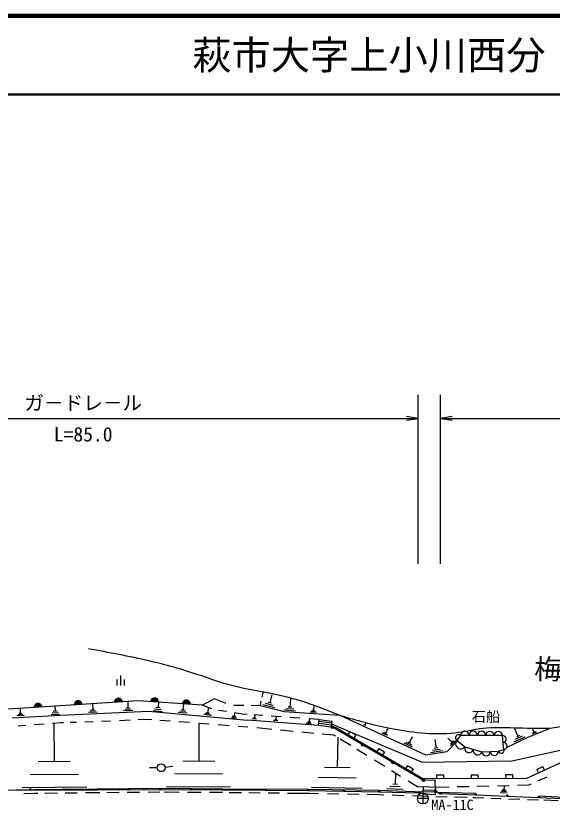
# Model space of a CAD drawing. Units: millimetres, scale not verified. Extents: x 40000 to 680000, y 20000 to 380000.
# Drawn here: x 382552 to 450872, y 278790 to 380000 of the extents above; entities that cross this region are included whole.
import ezdxf
from ezdxf.enums import TextEntityAlignment as Align

# ---------------------------------------------------------------- set-up
doc = ezdxf.new("R2010")
doc.units = ezdxf.units.MM
doc.header["$LTSCALE"] = 1000
for name, color, linetype, lineweight in [('M-BGD', 7, 'Continuous', 25), ('M-BMK-SRVR', 3, 'Continuous', 25), ('M-STR-HTXT', 7, 'Continuous', 13), ('M-STR-STR3', 7, 'Continuous', 25), ('M-TTL', 2, 'Continuous', 140), ('M-TTL-FRAM', 2, 'Continuous', 50), ('M-TTL-LINE', 7, 'Continuous', 50)]:
    doc.layers.add(name, color=color, linetype=linetype, lineweight=lineweight)
doc.layers.add('M-TTL-TXT', color=7, linetype='Continuous')
doc.styles.add('ＭＳ ゴシック', font='')
doc.styles.get('ＭＳ ゴシック').set_extended_font_data('MS Gothic')

# ---------------------------------------------------------------- blocks, each defined once
blk = doc.blocks.new('open_arrow')
at = {"color": 0, "linetype": 'Continuous', "lineweight": -2}
blk.add_lwpolyline([(7.5, 1.25), (0, 0), (7.5, -1.25)], dxfattribs=at)

msp = doc.modelspace()

# ---------------------------------------------------------------- linework, layer by layer
at = {"layer": 'M-BGD'}
for p, q in [((395894, 295930), (395894, 294680)), ((395394, 295430), (395394, 294680)), ((396394, 294680), (396394, 295430)), ((413917, 293175), (414053, 293781)), ((398169, 292723), (372588, 291070)), ((396794, 292638), (396834, 291818)), ((406298, 292174), (398169, 292723)), ((400722, 292553), (400662, 291853)), ((407861, 292992), (406298, 292174)), ((409347, 292390), (407861, 292992)), ((413675, 292099), (413809, 292693)), ((415114, 292408), (414674, 292518)), ((415164, 293498), (414894, 292468)), ((417534, 292968), (417474, 291918)), ((383084, 291748), (383114, 291098)), ((387522, 292033), (387562, 291383)), ((392514, 291598), (392184, 291578)), ((392314, 292348), (392354, 291588)), ((397434, 291498), (396264, 291448)), ((397224, 291668), (396464, 291628)), ((397004, 291828), (396654, 291808)), ((401082, 291573), (400202, 291653)), ((400952, 291823), (400362, 291873)), ((404004, 291528), (403664, 291558)), ((403904, 292338), (403834, 291548)), ((407515, 291711), (406298, 292174)), ((407064, 291888), (407004, 291208)), ((409383, 291342), (408354, 291498)), ((411591, 292106), (410285, 292111)), ((413675, 292099), (412513, 292103)), ((416717, 291313), (413675, 292099)), ((415524, 291828), (414034, 292208)), ((415324, 292118), (414354, 292368)), ((418194, 291408), (416684, 291508)), ((417944, 291658), (416964, 291718)), ((417694, 291898), (417244, 291928)), ((420574, 291498), (420334, 291518)), ((420494, 292078), (420454, 291508)), ((382071, 290554), (388254, 290876)), ((383604, 290838), (382664, 290788)), ((383434, 290968), (382824, 290938)), ((383254, 291098), (382974, 291088)), ((388122, 290963), (387032, 290913)), ((387982, 291183), (387162, 291143)), ((387832, 291393), (387282, 291363)), ((388254, 290876), (399433, 291383)), ((392904, 291288), (391824, 291238)), ((392714, 291448), (392004, 291408)), ((399433, 291383), (412076, 290259)), ((401202, 291323), (400032, 291433)), ((404374, 291148), (403234, 291248)), ((404194, 291338), (403454, 291408)), ((407464, 290868), (406494, 290958)), ((407314, 291038), (406674, 291088)), ((407154, 291198), (406854, 291218)), ((410672, 290483), (410012, 290543)), ((410602, 290633), (410112, 290673)), ((410532, 290773), (410202, 290793)), ((410402, 291183), (410372, 290783)), ((411390, 291036), (410438, 291181)), ((412007, 290993), (411390, 291036)), ((413124, 290458), (412774, 290488)), ((414032, 290851), (412858, 290933)), ((413034, 290548), (412874, 290558)), ((412984, 290928), (412954, 290558)), ((416336, 290689), (415089, 290776)), ((415704, 290738), (415674, 290358)), ((421173, 291020), (416717, 291313)), ((418747, 290519), (417441, 290611)), ((420844, 291238), (420034, 291288)), ((420714, 291368), (420184, 291408)), ((423850, 290857), (421173, 291020)), ((434802, 285813), (423850, 290857)), ((382860, 289535), (383816, 289606)), ((384888, 289686), (386164, 289780)), ((387201, 289857), (388266, 289936)), ((387372, 289873), (387432, 284953)), ((388266, 289936), (388622, 289950)), ((389471, 289984), (390254, 290014)), ((391324, 290056), (392412, 290099)), ((393460, 290140), (394590, 290185)), ((395760, 290231), (397114, 290284)), ((398128, 290324), (399464, 290376)), ((399464, 290376), (399890, 290343)), ((400901, 290266), (402225, 290165)), ((403323, 290081), (404674, 289978)), ((405882, 289883), (405852, 285003)), ((405884, 289885), (407157, 289788)), ((408308, 289700), (409724, 289591)), ((410856, 289505), (412115, 289408)), ((421107, 289572), (412076, 290259)), ((413214, 290368), (412674, 290408)), ((415934, 290168), (415384, 290208)), ((415844, 290258), (415494, 290288)), ((415754, 290348), (415594, 290358)), ((420212, 289743), (419552, 289793)), ((420142, 289883), (419642, 289923)), ((420072, 290023), (419732, 290043)), ((419932, 290433), (419902, 290033)), ((421202, 290346), (419922, 290436)), ((421107, 289572), (421202, 290346)), ((422726, 289372), (421107, 289572)), ((422726, 289372), (421107, 289572)), ((422757, 289620), (421137, 289820)), ((422757, 289620), (421137, 289820)), ((422788, 289868), (421168, 290068)), ((421202, 290346), (422822, 290146)), ((422822, 290146), (422726, 289372)), ((423490, 289433), (422775, 289766)), ((423396, 289233), (422905, 289473)), ((427154, 289558), (426884, 289678)), ((427124, 289618), (426954, 289698)), ((427094, 289678), (427014, 289718)), ((427144, 289888), (427054, 289698)), ((450619, 289218), (456041, 290091)), ((413248, 289301), (415173, 289119)), ((416217, 289020), (417866, 288864)), ((418965, 288759), (420518, 288612)), ((421566, 288513), (423081, 288370)), ((434487, 282575), (422886, 289342)), ((434383, 282757), (423396, 289233)), ((434361, 284863), (423490, 289433)), ((425091, 288760), (424861, 288370)), ((425416, 288623), (425847, 288369)), ((429934, 288278), (429234, 288598)), ((429864, 288438), (429404, 288648)), ((429784, 288598), (429574, 288698)), ((429904, 289138), (429684, 288648)), ((446064, 289178), (446524, 288198)), ((447823, 288069), (450619, 289218)), ((448874, 288718), (448314, 288488)), ((448364, 289158), (448524, 288768)), ((448744, 288758), (448384, 288618)), ((448604, 288798), (448444, 288738)), ((423081, 288370), (423260, 288259)), ((423562, 288073), (423502, 284203)), ((423855, 287891), (425220, 287047)), ((425847, 288369), (425593, 287938)), ((432874, 287308), (432554, 287458)), ((433054, 288128), (432714, 287388)), ((435924, 287768), (436084, 286688)), ((438810, 287618), (437476, 286215)), ((437594, 287938), (438054, 287508)), ((438554, 287638), (437934, 286988)), ((438354, 287618), (437944, 287198)), ((438144, 287598), (437954, 287408)), ((439218, 288314), (438723, 287690)), ((438723, 287690), (439748, 286838)), ((441099, 288303), (439218, 288314)), ((443335, 288290), (441099, 288303)), ((444548, 288282), (443335, 288290)), ((444655, 287307), (444548, 288282)), ((445133, 286816), (447823, 288069)), ((445578, 285015), (459000, 288029)), ((447414, 288098), (446014, 287448)), ((447074, 288198), (446164, 287778)), ((446734, 288288), (446314, 288098)), ((459000, 288029), (447599, 282836)), ((426006, 286561), (427256, 285788)), ((428777, 286642), (428523, 286211)), ((428777, 286642), (429510, 286210)), ((433094, 286828), (432034, 287308)), ((432984, 287068), (432294, 287388)), ((436624, 286528), (435624, 286378)), ((436314, 286718), (435854, 286648)), ((439748, 286838), (441926, 286236)), ((444035, 286284), (444741, 286521)), ((444741, 286521), (444655, 287307)), ((429510, 286210), (429256, 285779)), ((437476, 286215), (434802, 285813)), ((436924, 286338), (435384, 286108)), ((441926, 286236), (443033, 286261)), ((443033, 286261), (444035, 286284)), ((389482, 284973), (385372, 284923)), ((407882, 284983), (403812, 285013)), ((428231, 285185), (429545, 284372)), ((432440, 284483), (432186, 284052)), ((432440, 284483), (433172, 284051)), ((445578, 285015), (434361, 284863)), ((400565, 284190), (399565, 284184)), ((401561, 284255), (402554, 284377)), ((408892, 283353), (402782, 283393)), ((425122, 284173), (421882, 284223)), ((430399, 283844), (431556, 283128)), ((430922, 283523), (430872, 282073)), ((433172, 284051), (432918, 283620)), ((448912, 283984), (449672, 284330)), ((448912, 283984), (449119, 283529)), ((449672, 284330), (449879, 283875)), ((390532, 283343), (384372, 283273)), ((425912, 282863), (421062, 282943)), ((432525, 282529), (433714, 281794)), ((447599, 282836), (434383, 282757)), ((435978, 282609), (434487, 282575)), ((436023, 281132), (435978, 282609)), ((436142, 283267), (437023, 283273)), ((436142, 283267), (436145, 282767)), ((437023, 283273), (437026, 282773)), ((440548, 283294), (441429, 283299)), ((440548, 283294), (440551, 282794)), ((441429, 283299), (441432, 282799)), ((444953, 283320), (445834, 283326)), ((444953, 283320), (444956, 282820)), ((445834, 283326), (445837, 282826)), ((450196, 283002), (449003, 282462)), ((372958, 281231), (384911, 281431)), ((391572, 281713), (383362, 281613)), ((384911, 281431), (392896, 281519)), ((392896, 281519), (400913, 281584)), ((400913, 281584), (408911, 281519)), ((409892, 281713), (401752, 281773)), ((408911, 281519), (419847, 281466)), ((419847, 281466), (428855, 281322)), ((426692, 281553), (420232, 281653)), ((431882, 281413), (429812, 281493)), ((431532, 281743), (430192, 281793)), ((431182, 282063), (430562, 282083)), ((433714, 281794), (434441, 281738)), ((434441, 281738), (434408, 280858)), ((434424, 281119), (434429, 281368)), ((434429, 281368), (436006, 281336)), ((436040, 281678), (434441, 281738)), ((436007, 280798), (436040, 281678)), ((437777, 281718), (436040, 281678)), ((440307, 281776), (438766, 281741)), ((442834, 281834), (441270, 281798)), ((445417, 281893), (443897, 281858)), ((444752, 281873), (444732, 281343)), ((447872, 281949), (446479, 281917)), ((448209, 282102), (447872, 281949)), ((384400, 281346), (372395, 281154)), ((383548, 280922), (384869, 280942)), ((392961, 281343), (384400, 281346)), ((384869, 280942), (385335, 280948)), ((386230, 280959), (387833, 280978)), ((388822, 280991), (390345, 281009)), ((391423, 281023), (392943, 281041)), ((392943, 281041), (393247, 281044)), ((400928, 281361), (392961, 281343)), ((394142, 281051), (395704, 281063)), ((396739, 281071), (398299, 281083)), ((399396, 281091), (400899, 281103)), ((408885, 281314), (400928, 281361)), ((401430, 281100), (403344, 281089)), ((404411, 281083), (406171, 281074)), ((407207, 281068), (408895, 281059)), ((419841, 281257), (408885, 281314)), ((409744, 281049), (411314, 281032)), ((412211, 281022), (413657, 281006)), ((414678, 280995), (416128, 280979)), ((417148, 280968), (419870, 280938)), ((428818, 281095), (419841, 281257)), ((419870, 280938), (421095, 280916)), ((422240, 280895), (423685, 280869)), ((424814, 280849), (426293, 280822)), ((427300, 280804), (428786, 280777)), ((428786, 280777), (429426, 280756)), ((433837, 280942), (428818, 281095)), ((428855, 281322), (434424, 281119)), ((430492, 280721), (431979, 280672)), ((433098, 280635), (434394, 280593)), ((434394, 280593), (435055, 280573)), ((434408, 280858), (436007, 280798)), ((436001, 281086), (434424, 281119)), ((436006, 281336), (436001, 281086)), ((436001, 281086), (441129, 280930)), ((436074, 280542), (437518, 280499)), ((441148, 280689), (436671, 280864)), ((438434, 280472), (440040, 280424)), ((440782, 280401), (441098, 280392)), ((441098, 280392), (442159, 280351)), ((449158, 280368), (441148, 280689)), ((445162, 280963), (444272, 281003)), ((445062, 281153), (444392, 281173)), ((444952, 281333), (444502, 281343)), ((449154, 280595), (459481, 280079)), ((459469, 279901), (449158, 280368)), ((443058, 280317), (444350, 280267)), ((445327, 280230), (446761, 280175)), ((447750, 280137), (449123, 280085)), ((451665, 279963), (449806, 280052))]:
    msp.add_line(p, q, dxfattribs=at)
for centre, radius in [((422886, 289342), 150), ((422886, 289342), 100), ((422886, 289342), 50), ((426753, 287086), 150), ((426753, 287086), 100), ((426753, 287086), 50), ((401065, 284193), 500), ((430620, 284831), 150), ((430620, 284831), 100), ((430620, 284831), 50), ((434487, 282575), 150), ((434487, 282575), 100), ((434487, 282575), 50), ((436023, 281132), 150), ((436023, 281132), 100), ((436023, 281132), 50)]:
    msp.add_circle(centre, radius, dxfattribs=at)
for centre, radius, start, end in [((390494, 292227), 500, 3.69779, 183.69779), ((390494, 292227), 500, 3.69779, 183.69779), ((390494, 292227), 450, 3.69779, 183.69779), ((390494, 292227), 400, 3.69779, 183.69779), ((390494, 292227), 350, 3.69779, 183.69779), ((390494, 292227), 300, 3.69779, 183.69779), ((395610, 292558), 500, 3.69779, 183.69779), ((395610, 292558), 500, 3.69779, 183.69779), ((395610, 292558), 450, 3.69779, 183.69779), ((395610, 292558), 400, 3.69779, 183.69779), ((395610, 292558), 350, 3.69779, 183.69779), ((395610, 292558), 300, 3.69779, 183.69779), ((395610, 292558), 250, 3.69779, 183.69779), ((395610, 292558), 200, 3.69779, 183.69779), ((395610, 292558), 150, 3.69779, 183.69779), ((395610, 292558), 100, 3.69779, 183.69779), ((395610, 292558), 50, 3.69779, 183.69779), ((400201, 292586), 500, 356.14025, 176.14025), ((400201, 292586), 500, 356.14025, 176.14025), ((400201, 292586), 450, 356.14025, 176.14025), ((400201, 292586), 400, 356.14025, 176.14025), ((400201, 292586), 350, 356.14025, 176.14025), ((400201, 292586), 300, 356.14025, 176.14025), ((400201, 292586), 250, 356.14025, 176.14025), ((400201, 292586), 200, 356.14025, 176.14025), ((400201, 292586), 150, 356.14025, 176.14025), ((400201, 292586), 100, 356.14025, 176.14025), ((400201, 292586), 50, 356.14025, 176.14025), ((404266, 292312), 500, 356.14025, 176.14025), ((404266, 292312), 500, 356.14025, 176.14025), ((404266, 292312), 450, 356.14025, 176.14025), ((404266, 292312), 400, 356.14025, 176.14025), ((404266, 292312), 350, 356.14025, 176.14025), ((404266, 292312), 300, 356.14025, 176.14025), ((404266, 292312), 250, 356.14025, 176.14025), ((404266, 292312), 200, 356.14025, 176.14025), ((385378, 291896), 500, 3.69779, 183.69779), ((385378, 291896), 500, 3.69779, 183.69779), ((385378, 291896), 450, 3.69779, 183.69779), ((385378, 291896), 400, 3.69779, 183.69779), ((385378, 291896), 350, 3.69779, 183.69779), ((385378, 291896), 300, 3.69779, 183.69779), ((385378, 291896), 250, 3.69779, 183.69779), ((385378, 291896), 200, 3.69779, 183.69779), ((385378, 291896), 150, 3.69779, 183.69779), ((385378, 291896), 100, 3.69779, 183.69779), ((385378, 291896), 50, 3.69779, 183.69779), ((390494, 292227), 250, 3.69779, 183.69779), ((390494, 292227), 200, 3.69779, 183.69779), ((390494, 292227), 150, 3.69779, 183.69779), ((390494, 292227), 100, 3.69779, 183.69779), ((390494, 292227), 50, 3.69779, 183.69779), ((404266, 292312), 150, 356.14025, 176.14025), ((404266, 292312), 100, 356.14025, 176.14025), ((404266, 292312), 50, 356.14025, 176.14025), ((439751, 288311), 533, 359.65597, 179.65597), ((440817, 288305), 533, 359.65597, 179.65597), ((441883, 288298), 533, 359.65597, 179.65597), ((442949, 288292), 533, 359.65597, 179.65597), ((444015, 288286), 533, 359.65597, 179.65597), ((439236, 287264), 666, 140.24373, 320.24373), ((438971, 288002), 398, 51.5945, 231.5945), ((444596, 287842), 443, 276.26258, 96.26258), ((440292, 286687), 565, 164.53648, 344.53648), ((441381, 286386), 565, 164.53648, 344.53648), ((444388, 286402), 372, 198.59478, 18.59478), ((444693, 286961), 443, 276.26258, 96.26258), ((442453, 286248), 528, 181.30797, 1.30797), ((443508, 286272), 528, 181.30797, 1.30797), ((384400, 281346), 150, 359.97682, 180.91562), ((384400, 281346), 100, 359.97682, 180.91562), ((384400, 281346), 50, 359.97682, 180.91562), ((388680, 281344), 150, 359.97682, 179.97682), ((388680, 281344), 100, 359.97682, 179.97682), ((388680, 281344), 50, 359.97682, 179.97682), ((392961, 281343), 150, 0.13171, 179.97682), ((392961, 281343), 100, 0.13171, 179.97682), ((392961, 281343), 50, 0.13171, 179.97682), ((396944, 281352), 150, 0.13171, 180.13171), ((396944, 281352), 100, 0.13171, 180.13171), ((396944, 281352), 50, 0.13171, 180.13171), ((400928, 281361), 150, 359.66053, 180.13171), ((400928, 281361), 100, 359.66053, 180.13171), ((400928, 281361), 50, 359.66053, 180.13171), ((404907, 281337), 150, 359.66053, 179.66053), ((404907, 281337), 100, 359.66053, 179.66053), ((404907, 281337), 50, 359.66053, 179.66053), ((408885, 281314), 150, 359.70497, 179.66053), ((408885, 281314), 100, 359.70497, 179.66053), ((408885, 281314), 50, 359.70497, 179.66053), ((414363, 281286), 150, 359.70497, 179.70497), ((414363, 281286), 100, 359.70497, 179.70497), ((419841, 281257), 150, 358.96304, 179.70497), ((414363, 281286), 50, 359.70497, 179.70497), ((419841, 281257), 100, 358.96304, 179.70497), ((419841, 281257), 50, 358.96304, 179.70497), ((424329, 281176), 150, 358.96304, 178.96304), ((424329, 281176), 100, 358.96304, 178.96304), ((424329, 281176), 50, 358.96304, 178.96304), ((428818, 281095), 150, 358.25394, 178.96304), ((428818, 281095), 100, 358.25394, 178.96304), ((428818, 281095), 50, 358.25394, 178.96304), ((433837, 280942), 150, 358.25394, 178.25394), ((433837, 280942), 100, 358.25394, 178.25394), ((433837, 280942), 50, 358.25394, 178.25394), ((433853, 281442), 500, 268.25394, 313.25394), ((436691, 281364), 500, 222.76226, 267.76226), ((436671, 280864), 150, 357.76226, 177.76226), ((436671, 280864), 100, 357.76226, 177.76226), ((436671, 280864), 50, 357.76226, 177.76226), ((441148, 280689), 150, 357.70528, 177.76226), ((441148, 280689), 100, 357.70528, 177.76226), ((441148, 280689), 50, 357.70528, 177.76226), ((445153, 280528), 150, 357.70528, 177.70528), ((445153, 280528), 100, 357.70528, 177.70528), ((445153, 280528), 50, 357.70528, 177.70528), ((449158, 280368), 150, 357.40609, 177.70528), ((449158, 280368), 100, 357.40609, 177.70528), ((449158, 280368), 50, 357.40609, 177.70528)]:
    msp.add_arc(centre, radius, start, end, dxfattribs=at)
for points in [[(423850, 290857), (422416, 291438), (420981, 292019), (419512, 292495), (418049, 292968), (416552, 293338), (415041, 293641), (413200, 294011), (411338, 294283), (409537, 294788), (408260, 295146), (407014, 295621), (405754, 296049), (403712, 296742), (401632, 297310), (399534, 297797), (396972, 298393), (394384, 298869), (391796, 299345)], [(423850, 290857), (425950, 290256), (428049, 289655), (430186, 289229), (431508, 288966), (432844, 288769), (434192, 288648), (435623, 288520), (437068, 288476), (438489, 288648), (439695, 288795), (440884, 289096), (442089, 289229), (443375, 289371), (444679, 289320), (445979, 289287), (447530, 289248), (449074, 289233), (450619, 289218)]]:
    msp.add_open_spline(points, degree=3, knots=[0, 0, 0, 0, 1, 1, 1, 2, 2, 2, 3, 3, 3, 4, 4, 4, 5, 5, 5, 6, 6, 6, 6], dxfattribs=at)
at = {"layer": 'M-BMK-SRVR'}
for p, q in [((434407, 280971), (434407, 279571)), ((435107, 280271), (433707, 280271))]:
    msp.add_line(p, q, dxfattribs=at)
msp.add_circle((434407, 280271), 700, dxfattribs=at)
at = {"layer": 'M-STR-STR3'}
for p, q in [((433787, 310188), (433787, 331711)), ((436671, 310188), (436671, 331711)), ((348483, 328713), (433787, 328713)), ((436671, 328713), (480474, 328713))]:
    msp.add_line(p, q, dxfattribs=at)
at = {"layer": 'M-TTL'}
msp.add_line((680000, 380000), (40000, 380000), dxfattribs=at)
at = {"layer": 'M-TTL-FRAM'}
msp.add_line((422905, 289473), (422726, 289372), dxfattribs=at)
at = {"layer": 'M-TTL-LINE'}
msp.add_line((40000, 370000), (680000, 370000), dxfattribs=at)

# ---------------------------------------------------------------- block references
at = {"layer": 'M-STR-STR3', "xscale": 193, "yscale": 193, "rotation": 180}
msp.add_blockref('open_arrow', (433787, 328713), dxfattribs=at)
at = {"layer": 'M-STR-STR3', "xscale": 193, "yscale": 193}
msp.add_blockref('open_arrow', (436671, 328713), dxfattribs=at)

# ---------------------------------------------------------------- texts
at = {"layer": 'M-BMK-SRVR', "style": 'ＭＳ ゴシック'}
msp.add_text('MA-11C', height=1320, dxfattribs=at).set_placement((435484, 278416), align=Align.BOTTOM_LEFT)
at = {"layer": 'M-STR-HTXT', "style": 'ＭＳ ゴシック'}
msp.add_text('梅\u3000の\u3000木\u3000川', height=2566, rotation=359.284, dxfattribs=at).set_placement((448570, 294731), align=Align.BOTTOM_LEFT)
msp.add_text('石船', height=1320, dxfattribs=at).set_placement((440643, 289634), align=Align.BOTTOM_LEFT)
at = {"layer": 'M-STR-STR3', "style": 'ＭＳ ゴシック'}
for s, p in [('ガ－ドレ－ル', (383635, 329213)), ('L=85.0', (387385, 325215))]:
    msp.add_text(s, height=1833, dxfattribs=at).set_placement(p, align=Align.BOTTOM_LEFT)
at = {"layer": 'M-TTL-TXT', "style": 'ＭＳ ゴシック'}
msp.add_text('萩市大字上小川西分', height=3666, dxfattribs=at).set_placement((405024, 375000), align=Align.MIDDLE_LEFT)

doc.saveas('drawing.dxf')
